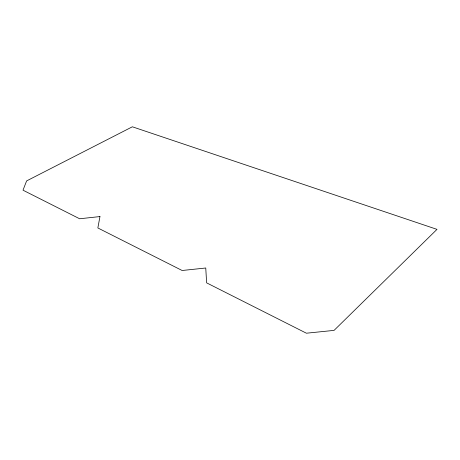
<?xml version="1.0" encoding="UTF-8"?>
<svg xmlns="http://www.w3.org/2000/svg" width="460" height="460" viewBox="0 0 460 460"><rect width="100%" height="100%" fill="white"/><g stroke="black" fill="none" stroke-linecap="round" stroke-linejoin="round"><path stroke-width="0.69" d="M99.958 216.568L97.853 227.964L182.137 270.497L205.758 268.002L206.62 282.854L306.4 333.207L334.075 330.384L437 229.367L132.359 126.793L26.622 180.912L23 190.187L79.637 218.77L99.958 216.568"/></g></svg>
